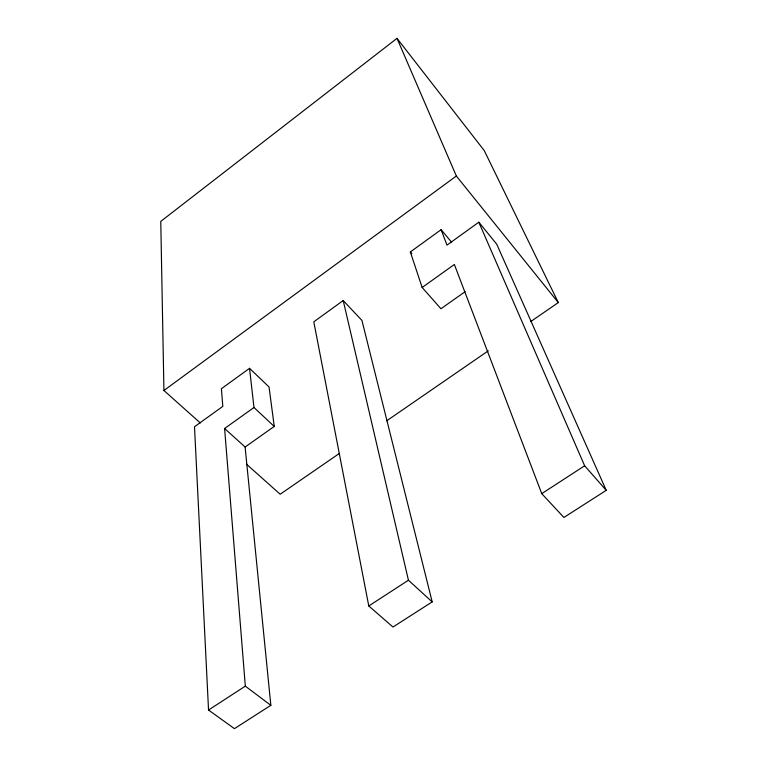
<?xml version="1.0" encoding="UTF-8"?>
<svg xmlns="http://www.w3.org/2000/svg" width="767" height="767" viewBox="0 0 767 767"><rect width="100%" height="100%" fill="white"/><g stroke="black" fill="none" stroke-linecap="round" stroke-linejoin="round"><path stroke-width="1.15" d="M530.678 321.603L558.299 302.572L484.274 150.61L397.009 38.35L160.763 221.395L163.927 390.489L200.312 422.962M163.927 390.489L456.355 176.026L397.009 38.35M249.543 368.333L221.395 388.716L222.814 406.385L194.502 426.749L208.538 710.031L234.443 728.65L270.847 705.314L245.104 447.008L224.597 428.494L253.973 407.517L249.543 368.333L269.044 386.971L274.25 426.433L245.104 447.008M343.204 300.539L313.799 321.824L368.783 605.968L392.982 627.023L432.185 601.894L361.938 320.443L343.204 300.539L408.437 580.216L432.185 601.894M465.128 291.681L440.948 308.746L422.147 287.481L410.345 251.94L441.092 229.688L451.533 242.094M422.147 287.481L454.361 264.481L541.751 493.641L563.898 517.466L606.237 490.324L496.7 244.146L478.829 222.209L446.979 245.124L441.092 229.688M339.35 453.46L280.166 494.236L246.447 464.14M386.683 420.834L488.272 350.835M208.538 710.031L245.325 686.149L224.597 428.494M368.783 605.968L408.437 580.216M541.751 493.641L584.636 465.79L478.829 222.209M245.325 686.149L270.847 705.314M253.973 407.517L274.25 426.433M584.636 465.79L606.237 490.324M410.345 251.94L411.86 253.676M456.355 176.026L558.299 302.572"/></g></svg>
